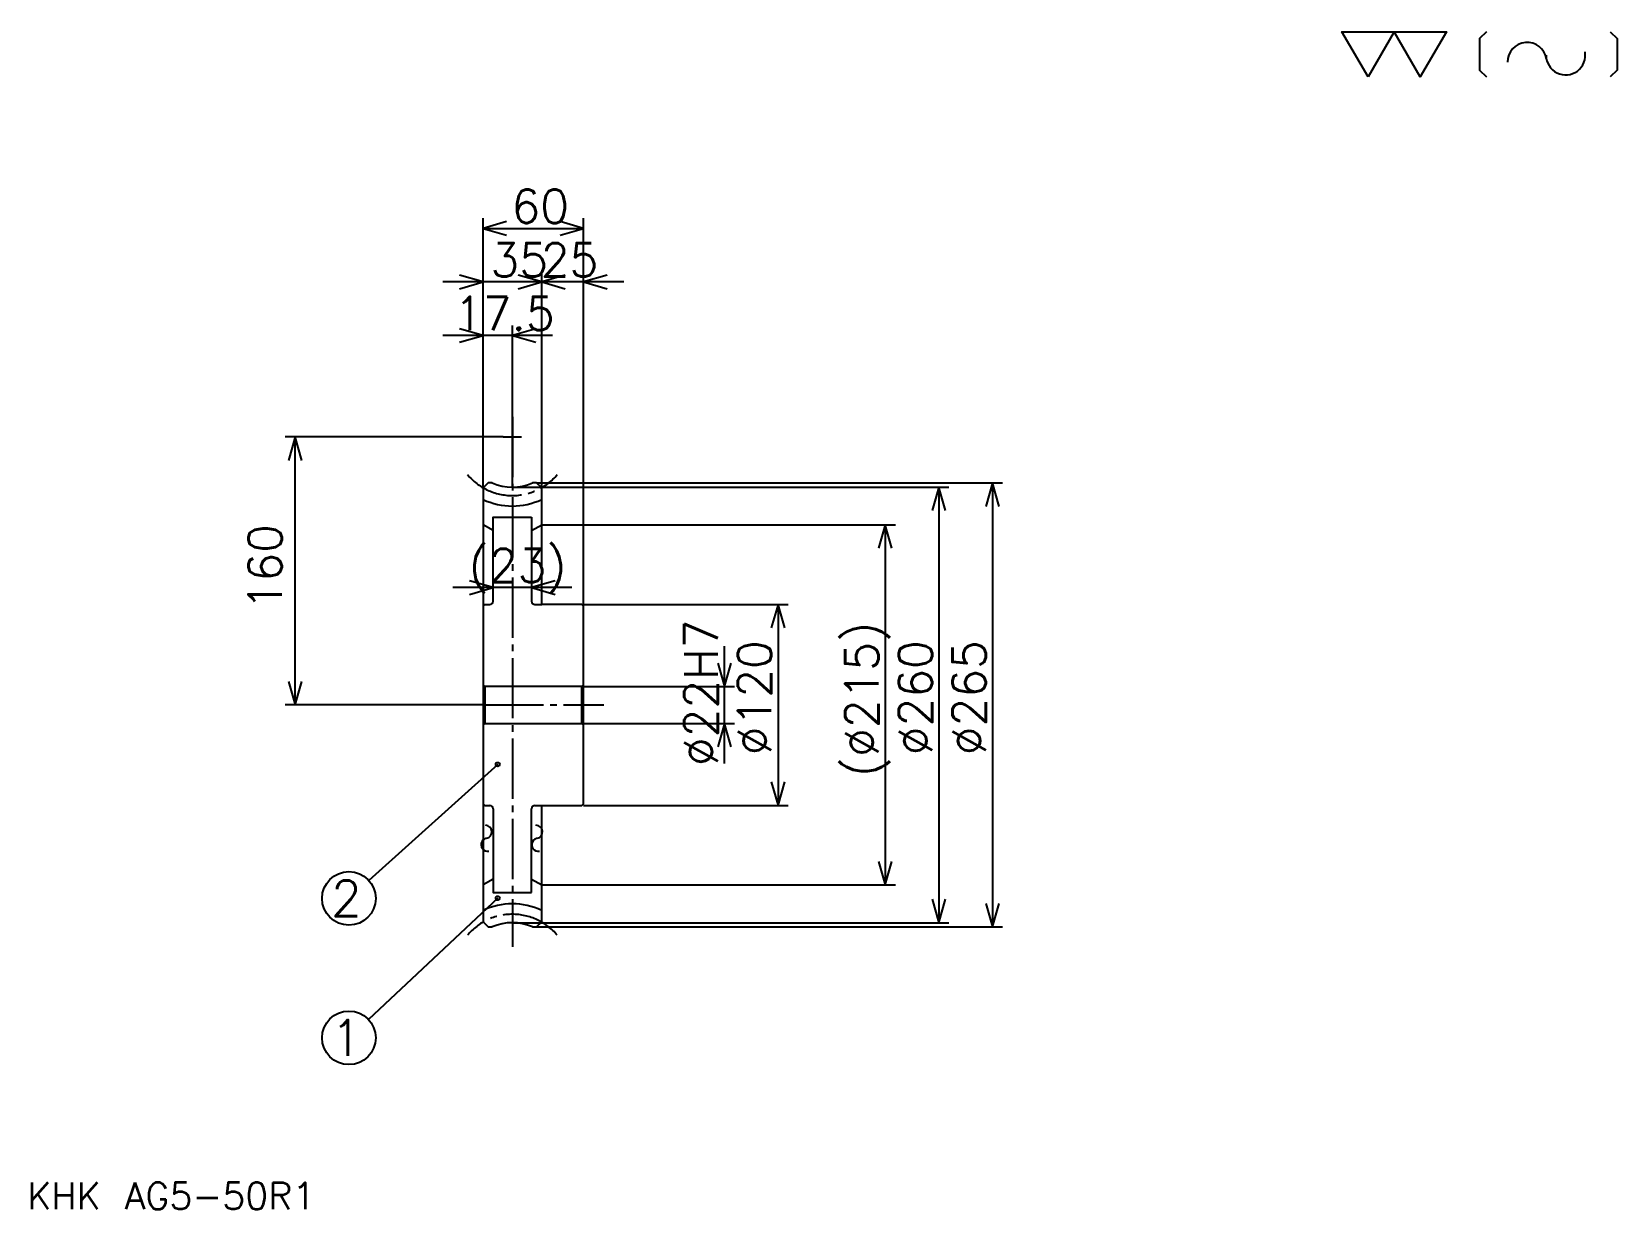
# Model space of a CAD drawing. Extents: x 43 to 989, y 44 to 747.
import ezdxf

# ---------------------------------------------------------------- set-up
doc = ezdxf.new("R2010")
doc.units = 0
doc.linetypes.add('DASHDOT', pattern=[48, 36, -4, 4, -4])
doc.layers.get('0').update_dxf_attribs({"linetype": 'CONTINUOUS'})
doc.layers.add('DASHDOT', color=6, linetype='DASHDOT')
doc.styles.add('KANJI', font='TXT', dxfattribs={"bigfont": 'BIGFONT'})

msp = doc.modelspace()

# ---------------------------------------------------------------- linework, layer by layer
at = {"color": 5}
for p, q in [((312, 477.625), (312, 635.625)), ((372, 477.625), (372, 635.625)), ((312, 629.625), (372, 629.625)), ((371, 597.625), (288, 597.625)), ((396, 597.625), (323, 597.625)), ((347, 477.625), (347, 603.625)), ((329.5, 505.125), (329.5, 571.625)), ((353.5, 565.625), (288, 565.625)), ((324, 505.125), (194, 505.125)), ((200, 345.125), (200, 505.125)), ((329.5, 475.125), (329.5, 505.125)), ((312, 474.625), (312, 477.625)), ((329.5, 475.125), (372, 475.125)), ((344, 477.625), (372, 477.625)), ((347, 474.625), (347, 477.625)), ((372, 477.625), (622, 477.625)), ((372, 404.125), (372, 477.625)), ((372, 475.125), (590, 475.125)), ((584, 475.125), (584, 215.125)), ((616, 477.625), (616, 212.625)), ((347, 452.625), (372, 452.625)), ((372, 452.625), (558, 452.625)), ((552, 452.625), (552, 237.625)), ((365, 415.125), (294, 415.125)), ((372, 405.125), (494, 405.125)), ((488, 405.125), (488, 285.125)), ((456, 310.125), (456, 380.125)), ((372, 356.125), (462, 356.125)), ((312, 345.125), (194, 345.125)), ((372, 334.125), (462, 334.125)), ((320.75, 309.625), (243.884369, 240.337677)), ((372, 285.125), (494, 285.125)), ((347, 237.625), (372, 237.625)), ((372, 237.625), (558, 237.625)), ((320.75, 229.75), (243.661316, 157.330078)), ((329.5, 215.125), (372, 215.125)), ((344, 212.625), (372, 212.625)), ((372, 215.125), (590, 215.125)), ((372, 212.625), (622, 212.625))]:
    msp.add_line(p, q, dxfattribs=at)
at = {"color": 4}
for p, q in [((341, 457.125), (341, 407.125)), ((318, 449.160889), (312, 452.625)), ((341, 449.160889), (347, 452.625)), ((343, 405.125), (347, 405.125)), ((372, 357.125), (371, 356.125)), ((312, 333.125), (313, 334.125)), ((372, 333.125), (371, 334.125)), ((343, 285.125), (347, 285.125)), ((341, 233.125), (341, 283.125)), ((318, 241.089111), (312, 237.625)), ((341, 241.089111), (347, 237.625))]:
    msp.add_line(p, q, dxfattribs=at)
at = {"color": 7}
for points in [[(840, 720), (824.400024, 747.039978), (886.799988, 747.039978), (871.200012, 720), (855.599976, 747.039978), (840, 720)], [(910.719971, 747.039978), (906.559998, 742.880005), (906.559998, 724.159973), (910.719971, 720)], [(984.559998, 747.039978), (988.719971, 742.880005), (988.719971, 724.159973), (984.559998, 720)]]:
    msp.add_lwpolyline(points, dxfattribs=at)
at = {"color": 5}
for points in [[(326, 633.625), (312, 629.625), (326, 625.625)], [(358, 625.625), (372, 629.625), (358, 633.625)], [(298, 593.625), (312, 597.625), (298, 601.625)], [(333, 593.625), (347, 597.625), (333, 601.625)], [(361, 601.625), (347, 597.625), (361, 593.625)], [(386, 601.625), (372, 597.625), (386, 593.625)], [(298, 561.625), (312, 565.625), (298, 569.625)], [(343.5, 569.625), (329.5, 565.625), (343.5, 561.625)], [(204, 491.125), (200, 505.125), (196, 491.125)], [(588, 461.125), (584, 475.125), (580, 461.125)], [(620, 463.625), (616, 477.625), (612, 463.625)], [(556, 438.625), (552, 452.625), (548, 438.625)], [(304, 411.125), (318, 415.125), (304, 419.125)], [(355, 419.125), (341, 415.125), (355, 411.125)], [(492, 391.125), (488, 405.125), (484, 391.125)], [(452, 370.125), (456, 356.125), (460, 370.125)], [(196, 359.125), (200, 345.125), (204, 359.125)], [(460, 320.125), (456, 334.125), (452, 320.125)], [(484, 299.125), (488, 285.125), (492, 299.125)], [(548, 251.625), (552, 237.625), (556, 251.625)], [(580, 229.125), (584, 215.125), (588, 229.125)], [(612, 226.625), (616, 212.625), (620, 226.625)]]:
    msp.add_lwpolyline(points, dxfattribs=at)
at = {"color": 4}
for points in [[(317.510406, 477.625), (315, 477.625), (312, 474.625), (312, 333.125)], [(341.489563, 212.625), (344, 212.625), (347, 215.625), (347, 285.125), (371, 285.125), (372, 286.125), (372, 404.125), (371, 405.125), (347, 405.125), (347, 474.625), (344, 477.625), (341.489563, 477.625)], [(318, 407.125), (318, 457.125), (341, 457.125)], [(312, 404.125), (313, 405.125), (316, 405.125)], [(312, 357.125), (313, 356.125), (313, 334.125), (371, 334.125), (371, 356.125), (313, 356.125)], [(312, 333.125), (312, 215.625), (315, 212.625), (317.510406, 212.625)], [(312, 286.125), (313, 285.125), (316, 285.125)], [(318, 283.125), (318, 233.125), (341, 233.125)]]:
    msp.add_lwpolyline(points, dxfattribs=at)
at = {"color": 5}
for centre, radius in [((320.75, 309.625), 1.2), ((232, 229.625), 16), ((320.75, 229.75), 1.2), ((232, 146.375), 16)]:
    msp.add_circle(centre, radius, dxfattribs=at)
at = {"color": 7}
for centre, radius, start, end in [((934.900024, 728.888306), 11.7, 10, 180), ((957.944519, 732.95166), 11.7, 180, 10), ((314.737213, 261.668518), 3.9, 90, 280), ((313.382782, 269.350006), 3.9, 280, 90), ((344.937225, 261.668518), 3.9, 90, 280), ((343.582764, 269.350006), 3.9, 280, 90)]:
    msp.add_arc(centre, radius, start, end, dxfattribs=at)
at = {"color": 4}
for centre, radius, start, end in [((329.5, 505.125), 30, 246.443537327, 293.556462673), ((329.5, 505.125), 41.25, 244.897277957, 295.102722043), ((316, 407.125), 2, 270, 0), ((343, 407.125), 2, 180, 270), ((316, 283.125), 2, 0, 90), ((343, 283.125), 2, 90, 180), ((329.5, 185.125), 41.25, 64.897277957, 115.102722043), ((329.5, 185.125), 30, 66.443537327, 113.556462673)]:
    msp.add_arc(centre, radius, start, end, dxfattribs=at)
at = {"layer": 'DASHDOT', "color": 7}
for p, q in [((329.5, 517.125), (329.5, 200.625)), ((324, 505.125), (335, 505.125)), ((312, 345.125), (384, 345.125))]:
    msp.add_line(p, q, dxfattribs=at)
for centre, start, end in [((329.5, 505.125), 220.000008502, 319.999989494), ((329.5, 185.125), 40.000010506, 139.999991498)]:
    msp.add_arc(centre, 35, start, end, dxfattribs=at)

# ---------------------------------------------------------------- texts
at = {"color": 7, "style": 'KANJI'}
for s, height, p in [('60', 20, (329, 632.825012)), ('35', 20, (316.5, 600.825012)), ('25', 20, (346.5, 600.825012)), ('17.5', 20, (294.75, 568.825012)), ('(23)', 20, (303.5, 418.325012)), ('2', 21.333333, (221.333344, 218.958344)), ('1', 21.333333, (221.333344, 135.708328)), ('KHK AG5-50R1', 16, (40, 44))]:
    msp.add_text(s, height=height, dxfattribs=at).set_placement(p)
for s, p in [('160', (192, 401.625)), ('%%c22H7', (452, 308.625)), ('(%%c215)', (548, 302.125)), ('%%c120', (484, 315.125)), ('%%c260', (580, 315.125)), ('%%c265', (612, 315.125))]:
    msp.add_text(s, height=20, rotation=90, dxfattribs=at).set_placement(p)

doc.saveas('drawing.dxf')
